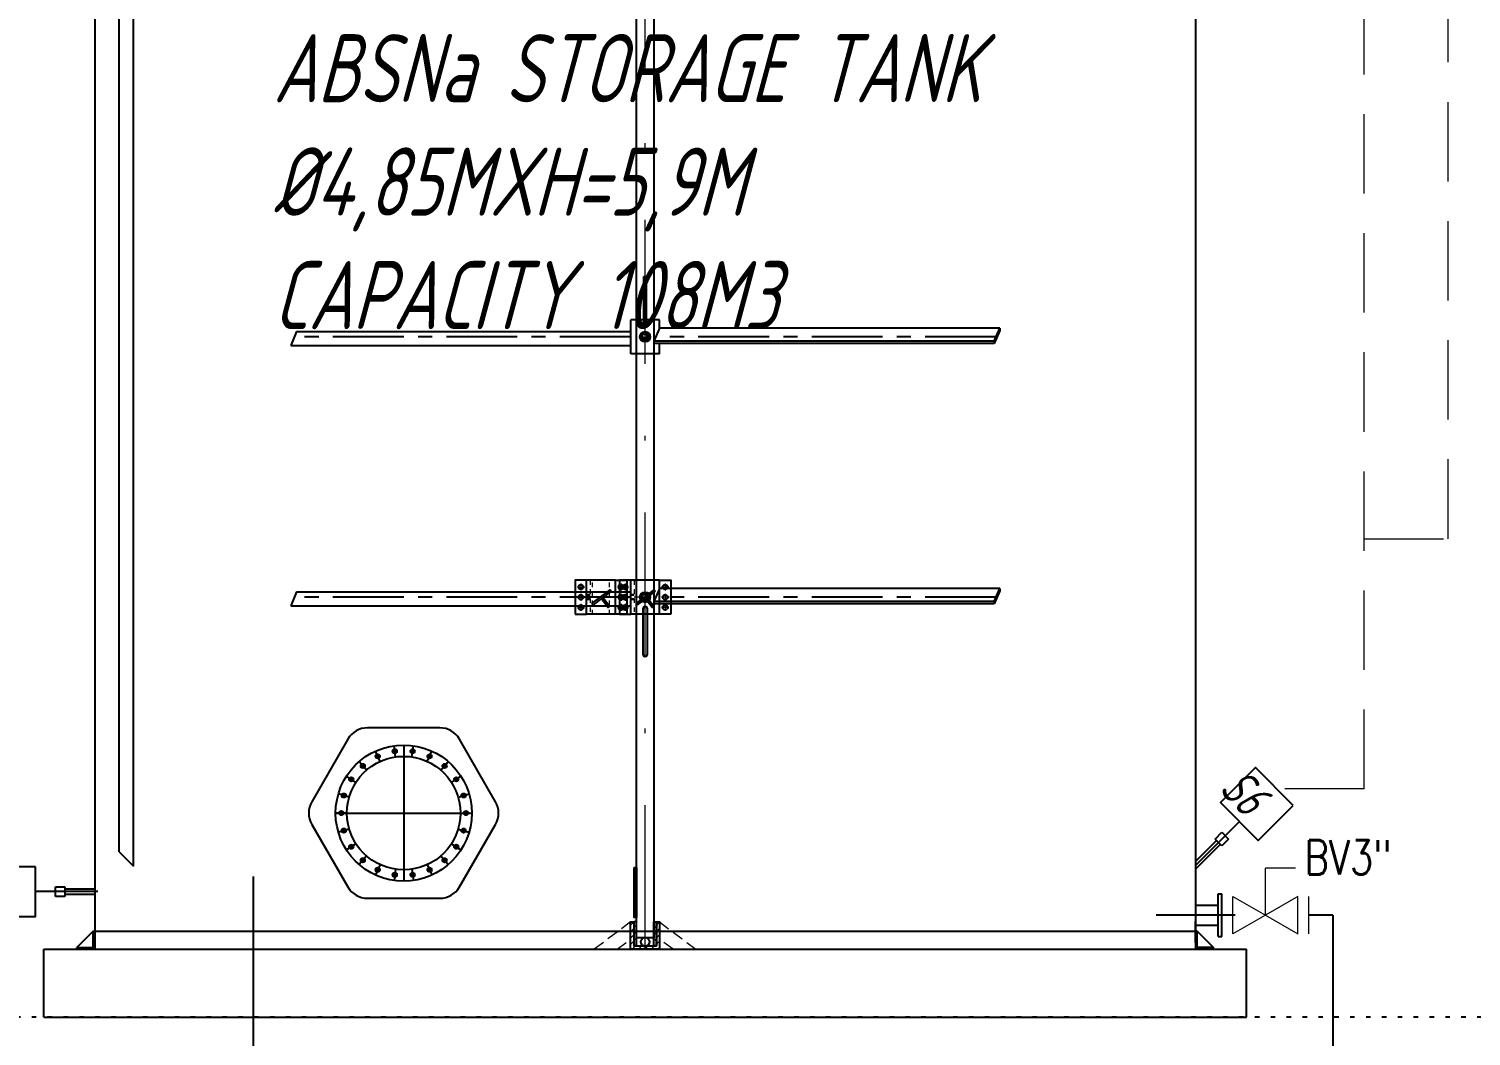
# Model space of a CAD drawing. Extents: x -29512 to 147477, y -5232 to 39709.
# Drawn here: x 140799.01 to 140830.8, y 9173.93 to 9196.13 of the extents above; entities that cross this region are included whole.
import ezdxf

# ---------------------------------------------------------------- set-up
doc = ezdxf.new("R2010")
doc.units = 0
for name, pattern in [('ASSI', [16, 10, -2, 2, -2]), ('CENTER', [2, 1.25, -0.25, 0.25, -0.25]), ('DASHDOT', [25.4, 12.7, -6.35, 0, -6.35]), ('DOTTED', [0.25, 0, -0.25]), ('HIDDEN', [0.375, 0.25, -0.125])]:
    doc.linetypes.add(name, pattern=pattern)
doc.layers.get('0').update_dxf_attribs({"linetype": 'CONTINUOUS'})
for name, color, linetype in [('blade', 32, 'CONTINUOUS'), ('Bolt', 8, 'CONTINUOUS'), ('bushing', 1, 'CONTINUOUS'), ('DIMENSION', 3, 'CONTINUOUS'), ('garis center', 4, 'CENTER'), ('HATCH', 4, 'CONTINUOUS'), ('P-707D', 7, 'CONTINUOUS'), ('PLAT', 7, 'CONTINUOUS')]:
    doc.layers.add(name, color=color, linetype=linetype)
doc.layers.add('FITTING', color=7, linetype='CONTINUOUS', lineweight=13)
doc.layers.add('TAG', color=140, linetype='CONTINUOUS', lineweight=13)
doc.styles.add('Romans100', font='romans.shx', dxfattribs={"width": 0.8, "height": 200})
doc.styles.add('STYLE4', font='isocp.shx', dxfattribs={"width": 0.8, "oblique": 15, "height": 2})

# ---------------------------------------------------------------- blocks, each defined once
blk = doc.blocks.new('blade samping')
at = {"layer": 'blade'}
for p, q in [((145662.43, 16532.93), (145659.89, 16532.93)), ((145659.89, 16529.93), (145659.89, 16532.93)), ((145662.43, 16529.93), (145662.43, 16532.93)), ((145662.43, 16529.93), (145662.43, 16532.93)), ((145662.43, 16529.93), (145659.89, 16529.93))]:
    blk.add_line(p, q, dxfattribs=at)
at = {"layer": 'blade', "linetype": 'HIDDEN', "lineweight": 9}
for p, q in [((145660.2, 16532.93), (145660.2, 16529.93)), ((145660.4, 16529.93), (145660.4, 16532.93)), ((145661.92, 16529.93), (145661.92, 16532.93)), ((145660.2, 16531.66), (145659.89, 16531.66)), ((145660.2, 16531.58), (145659.89, 16531.58)), ((145660.2, 16531.28), (145659.89, 16531.28)), ((145660.2, 16531.2), (145659.89, 16531.2))]:
    blk.add_line(p, q, dxfattribs=at)
at = {"layer": 'bushing', "color": 7, "linetype": 'CENTER', "lineweight": 9}
for p, q in [((145659.39, 16532.64), (145659.39, 16532.02)), ((145662.93, 16532.64), (145662.93, 16532.02)), ((145659.08, 16532.33), (145659.7, 16532.33)), ((145659.08, 16531.43), (145659.7, 16531.43)), ((145659.39, 16531.74), (145659.39, 16531.12)), ((145663.24, 16532.33), (145662.62, 16532.33)), ((145663.24, 16531.43), (145662.62, 16531.43)), ((145662.93, 16531.74), (145662.93, 16531.12)), ((145659.08, 16530.53), (145659.7, 16530.53)), ((145659.39, 16530.84), (145659.39, 16530.22)), ((145663.24, 16530.53), (145662.62, 16530.53)), ((145662.93, 16530.84), (145662.93, 16530.22))]:
    blk.add_line(p, q, dxfattribs=at)
at = {"layer": 'bushing', "linetype": 'CENTER', "lineweight": 5, "ltscale": 0.125}
blk.add_line((145660.61, 16531.43), (145659.48, 16531.43), dxfattribs=at)
at = {"layer": 'bushing', "color": 7}
for points in [[(145658.89, 16529.93), (145659.89, 16529.93), (145659.89, 16532.93), (145658.89, 16532.93)], [(145663.43, 16529.93), (145662.43, 16529.93), (145662.43, 16532.93), (145663.43, 16532.93)]]:
    blk.add_lwpolyline(points, close=True, dxfattribs=at)
for centre in [(145659.39, 16532.33), (145662.93, 16532.33), (145659.39, 16531.43), (145662.93, 16531.43), (145659.39, 16530.53), (145662.93, 16530.53)]:
    blk.add_circle(centre, 0.22, dxfattribs=at)
at = {"layer": 'PLAT'}
for points in [[(145660.36, 16530.89), (145661.96, 16532.09), (145662.06, 16531.96)], [(145662.06, 16531.96), (145660.46, 16530.76)], [(145661.2, 16531.32), (145661.8, 16530.52), (145661.92, 16530.61), (145661.32, 16531.41)], [(145660.46, 16530.76), (145660.36, 16530.89)]]:
    blk.add_lwpolyline(points, dxfattribs=at)
blk = doc.blocks.new('blade')
at = {"layer": 'blade'}
for p, q in [((145653.4, 16543.13), (145650.86, 16543.13)), ((145650.86, 16540.13), (145650.86, 16543.13)), ((145653.4, 16542.39), (145653.4, 16543.13)), ((145621.4, 16542.11), (145650.86, 16542.11)), ((145683.4, 16542.39), (145653.4, 16542.39)), ((145683.4, 16542.39), (145683.4, 16542.18)), ((145620.9, 16540.86), (145650.86, 16540.86)), ((145653.4, 16540.13), (145650.86, 16540.13)), ((145682.89, 16541.24), (145652.89, 16541.24)), ((145652.89, 16541.24), (145652.89, 16541.04)), ((145682.89, 16541.04), (145652.89, 16541.04)), ((145653.4, 16540.13), (145653.4, 16541.04)), ((145682.89, 16541.24), (145682.89, 16541.04))]:
    blk.add_line(p, q, dxfattribs=at)
at = {"layer": 'Bolt', "color": 0, "linetype": 'Continuous'}
blk.add_lwpolyline([(145651.96, 16541.91), (145651.8, 16541.63), (145651.96, 16541.34), (145652.29, 16541.34), (145652.46, 16541.63), (145652.29, 16541.91)], close=True, dxfattribs=at)
for radius in [0.456, 0.286]:
    blk.add_circle((145652.13, 16541.63), radius, dxfattribs=at)
at = {"layer": 'Bolt', "color": 1, "linetype": 'HIDDEN'}
blk.add_circle((145652.13, 16541.63), 0.147, dxfattribs=at)
blk.add_arc((145652.13, 16541.63), 0.219, 180, 90, dxfattribs=at)
at = {"layer": 'garis center', "ltscale": 5}
for p, q in [((145650.86, 16541.63), (145621.21, 16541.63)), ((145683.06, 16541.63), (145653.06, 16541.63))]:
    blk.add_line(p, q, dxfattribs=at)
at = {"layer": 'PLAT'}
for p, q in [((145621.4, 16542.11), (145620.9, 16540.86)), ((145653.4, 16542.39), (145652.89, 16541.24)), ((145682.89, 16541.24), (145683.4, 16542.39)), ((145683.4, 16542.18), (145682.89, 16541.04))]:
    blk.add_line(p, q, dxfattribs=at)

msp = doc.modelspace()

# ---------------------------------------------------------------- hatches: boundary and pattern name
at = {"layer": 'DIMENSION', "lineweight": 9}
h = msp.add_hatch(dxfattribs=at)
h.set_pattern_fill('ANSI31', scale=0.03125, style=0)
h.set_pattern_definition([(45, (104371.6281, 5049.63054), (-0.07015825095, 0.07015825095), [])])
h.paths.add_polyline_path([(140812.9099, 9176.2432), (140812.8415, 9176.2432), (140812.8415, 9175.9157), (140812.6444, 9175.9157), (140812.6194, 9175.9107, -0.0296497), (140812.6084, 9175.9085), (140812.5944, 9175.9057), (140812.5944, 9175.8432), (140812.9099, 9175.8432)])
h.paths.add_polyline_path([(140812.9099, 9176.4432), (140812.8415, 9176.4432), (140812.8415, 9176.2432), (140812.9099, 9176.2432)])
h.paths.add_polyline_path([(140812.3474, 9176.4432), (140812.2749, 9176.4432), (140812.2749, 9176.2432), (140812.3474, 9176.2432)])
h.paths.add_polyline_path([(140812.3474, 9176.2432), (140812.2749, 9176.2432), (140812.2749, 9175.8432), (140812.5944, 9175.8432), (140812.5944, 9175.9057), (140812.5444, 9175.9157), (140812.3474, 9175.9157)])
at = {"layer": 'DIMENSION', "lineweight": 5}
h = msp.add_hatch(dxfattribs=at)
h.set_pattern_fill('ANSI31', color=1, scale=0.03125, angle=90, style=0)
h.set_pattern_definition([(135, (104371.6281, 5049.63054), (-0.07015825095, -0.07015825095), [])])
h.paths.add_polyline_path([(140812.8415, 9176.4432), (140812.7849, 9176.4432), (140812.7849, 9176.2432), (140812.8415, 9176.2432)])
h.paths.add_polyline_path([(140812.4039, 9176.4432), (140812.3474, 9176.4432), (140812.3474, 9176.2432), (140812.4039, 9176.2432)])
h.paths.add_polyline_path([(140812.4039, 9176.2432), (140812.3474, 9176.2432), (140812.3474, 9175.9157), (140812.4039, 9175.9157)])
h.paths.add_polyline_path([(140812.8415, 9176.2432), (140812.7849, 9176.2432), (140812.7849, 9175.9157), (140812.8415, 9175.9157)])

# ---------------------------------------------------------------- linework, layer by layer
at = {"color": 7, "lineweight": 20}
for p in [(140826.2606, 9176.5932), (140826.9261, 9177.6281)]:
    msp.add_line(p, (140826.2606, 9177.6281), dxfattribs=at)
at = {"layer": 'bushing', "color": 7}
for points in [[(140812.5694, 9190.6699), (140812.6194, 9190.6699), (140812.6194, 9189.5699), (140812.5694, 9189.5699)], [(140812.5694, 9189.6199), (140812.6194, 9189.6199), (140812.6194, 9190.6199), (140812.5694, 9190.6199)], [(140812.3539, 9177.6399), (140812.4039, 9177.6399), (140812.4039, 9176.5399), (140812.3539, 9176.5399)], [(140812.3539, 9176.5899), (140812.4039, 9176.5899), (140812.4039, 9177.5899), (140812.3539, 9177.5899)]]:
    msp.add_lwpolyline(points, close=True, dxfattribs=at)
msp.add_lwpolyline([(140812.5444, 9182.3449, 1), (140812.6444, 9182.3449), (140812.6444, 9183.3449, 1), (140812.5444, 9183.3449)], format="xyb", close=True, dxfattribs=at)
at = {"layer": 'DIMENSION', "color": 4, "linetype": 'HIDDEN', "lineweight": 13, "ltscale": 7}
for p, q in [((140830.2917, 9184.8896), (140830.2917, 9216.6099)), ((140828.4367, 9179.3737), (140828.4367, 9202.3929)), ((140828.4367, 9184.8896), (140830.2917, 9184.8896)), ((140828.4367, 9179.3737), (140826.5143, 9179.3737))]:
    msp.add_line(p, q, dxfattribs=at)
at = {"layer": 'DIMENSION', "color": 3, "lineweight": 25}
for p, q in [((140800.4694, 9204.8032), (140800.4694, 9175.8432)), ((140824.7194, 9204.8032), (140824.7194, 9175.8432))]:
    msp.add_line(p, q, dxfattribs=at)
at = {"layer": 'DIMENSION', "color": 1}
for p, q in [((140808.0709, 9180.7224), (140806.4784, 9180.7224)), ((140806.0454, 9180.4724), (140805.2491, 9179.0932)), ((140806.7554, 9179.9802), (140806.6515, 9180.2076)), ((140807.126, 9180.2109), (140807.032, 9180.1974)), ((140807.0968, 9180.0804), (140807.0612, 9180.3279)), ((140807.0722, 9180.2512), (140807.0857, 9180.1572)), ((140807.2747, 9180.3432), (140807.2747, 9177.3432)), ((140807.5174, 9180.1974), (140807.4233, 9180.2109)), ((140807.4526, 9180.0804), (140807.4881, 9180.3279)), ((140807.4771, 9180.2512), (140807.4636, 9180.1572)), ((140807.7939, 9179.9802), (140807.8978, 9180.2076)), ((140809.3002, 9179.0932), (140808.504, 9180.4724)), ((140806.4561, 9179.7879), (140806.2924, 9179.9768)), ((140806.4101, 9179.9134), (140806.3383, 9179.8512)), ((140806.3431, 9179.9182), (140806.4053, 9179.8464)), ((140806.7467, 9180.1136), (140806.6603, 9180.0742)), ((140806.6837, 9180.1371), (140806.7232, 9180.0507)), ((140807.8891, 9180.0742), (140807.8027, 9180.1136)), ((140807.8656, 9180.1371), (140807.8261, 9180.0507)), ((140808.0932, 9179.7879), (140808.257, 9179.9768)), ((140808.211, 9179.8512), (140808.1392, 9179.9134)), ((140808.2062, 9179.9182), (140808.144, 9179.8464)), ((140806.2231, 9179.519), (140806.0128, 9179.6541)), ((140806.078, 9179.6122), (140806.1579, 9179.5609)), ((140806.1436, 9179.6265), (140806.0923, 9179.5466)), ((140808.3262, 9179.519), (140808.5365, 9179.6541)), ((140808.4714, 9179.6122), (140808.3914, 9179.5609)), ((140808.4571, 9179.5466), (140808.4057, 9179.6265)), ((140806.0753, 9179.1953), (140805.8354, 9179.2658)), ((140805.9687, 9179.2761), (140805.942, 9179.185)), ((140808.474, 9179.1953), (140808.7139, 9179.2658)), ((140808.6074, 9179.185), (140808.5806, 9179.2761)), ((140805.9098, 9179.2439), (140806.0009, 9179.2172)), ((140808.6395, 9179.2439), (140808.5484, 9179.2172)), ((140806.0247, 9178.8432), (140805.7747, 9178.8432)), ((140805.7747, 9178.8432), (140808.7747, 9178.8432)), ((140805.8522, 9178.8432), (140805.9472, 9178.8432)), ((140805.8997, 9178.8907), (140805.8997, 9178.7957)), ((140808.5247, 9178.8432), (140808.7747, 9178.8432)), ((140808.6972, 9178.8432), (140808.6022, 9178.8432)), ((140808.6497, 9178.7957), (140808.6497, 9178.8907)), ((140805.2491, 9178.5932), (140806.0454, 9177.214)), ((140806.0753, 9178.491), (140805.8354, 9178.4206)), ((140805.9098, 9178.4424), (140806.0009, 9178.4692)), ((140805.942, 9178.5014), (140805.9687, 9178.4102)), ((140808.474, 9178.491), (140808.7139, 9178.4206)), ((140808.504, 9177.214), (140809.3002, 9178.5932)), ((140808.6395, 9178.4424), (140808.5484, 9178.4692)), ((140808.5806, 9178.4102), (140808.6074, 9178.5014)), ((140806.2231, 9178.1674), (140806.0128, 9178.0322)), ((140806.078, 9178.0741), (140806.1579, 9178.1255)), ((140806.0923, 9178.1397), (140806.1436, 9178.0598)), ((140808.3262, 9178.1674), (140808.5365, 9178.0322)), ((140808.4714, 9178.0741), (140808.3914, 9178.1255)), ((140808.4057, 9178.0598), (140808.4571, 9178.1397)), ((140806.4561, 9177.8985), (140806.2924, 9177.7095)), ((140806.3383, 9177.8351), (140806.4101, 9177.7729)), ((140806.3431, 9177.7681), (140806.4053, 9177.8399)), ((140806.7554, 9177.7061), (140806.6515, 9177.4787)), ((140807.7939, 9177.7061), (140807.8978, 9177.4787)), ((140808.0932, 9177.8985), (140808.257, 9177.7095)), ((140808.1392, 9177.7729), (140808.211, 9177.8351)), ((140808.2062, 9177.7681), (140808.144, 9177.8399)), ((140806.6603, 9177.6122), (140806.7467, 9177.5727)), ((140806.6837, 9177.5492), (140806.7232, 9177.6356)), ((140807.032, 9177.4889), (140807.126, 9177.4754)), ((140807.0968, 9177.6059), (140807.0612, 9177.3584)), ((140807.0722, 9177.4352), (140807.0857, 9177.5292)), ((140807.4233, 9177.4754), (140807.5174, 9177.4889)), ((140807.4526, 9177.6059), (140807.4881, 9177.3584)), ((140807.4771, 9177.4352), (140807.4636, 9177.5292)), ((140807.8027, 9177.5727), (140807.8891, 9177.6122)), ((140807.8656, 9177.5492), (140807.8261, 9177.6356)), ((140806.4784, 9176.964), (140808.0709, 9176.964))]:
    msp.add_line(p, q, dxfattribs=at)
at = {"layer": 'DIMENSION', "color": 0, "linetype": 'ByBlock', "ltscale": 0.5}
msp.add_line((140803.9548, 9177.4464), (140803.9548, 9173.0922), dxfattribs=at)
at = {"layer": 'DIMENSION', "color": 7}
for p, q in [((140825.2194, 9176.1207), (140825.2194, 9177.0657)), ((140825.2194, 9177.0657), (140825.2994, 9177.0657)), ((140825.2994, 9176.1207), (140825.2994, 9177.0657)), ((140824.7194, 9175.9819), (140824.7194, 9176.4544)), ((140825.2194, 9176.1207), (140825.2994, 9176.1207)), ((140799.3444, 9174.3432), (140799.3444, 9175.8432)), ((140799.3444, 9175.8432), (140825.8444, 9175.8432)), ((140825.8444, 9174.3432), (140825.8444, 9175.8432)), ((140799.3444, 9174.3432), (140825.8444, 9174.3432))]:
    msp.add_line(p, q, dxfattribs=at)
at = {"layer": 'DIMENSION', "color": 7, "linetype": 'ByBlock', "ltscale": 5}
for p, q in [((140824.7194, 9176.8157), (140825.2194, 9176.8157)), ((140824.7194, 9176.3707), (140825.2194, 9176.3707))]:
    msp.add_line(p, q, dxfattribs=at)
at = {"layer": 'DIMENSION', "color": 1, "linetype": 'CENTER', "ltscale": 2}
msp.add_line((140825.5977, 9176.5932), (140823.8532, 9176.5932), dxfattribs=at)
at = {"layer": 'DIMENSION', "color": 6}
for p, q in [((140800.4294, 9176.2432), (140800.0694, 9175.8832)), ((140800.4294, 9176.2432), (140800.4694, 9176.2432)), ((140800.4294, 9175.8832), (140800.4294, 9176.2432)), ((140800.4294, 9176.2432), (140800.4694, 9176.2432)), ((140800.4694, 9176.2432), (140824.7194, 9176.2432)), ((140800.4694, 9175.8432), (140800.4694, 9176.2432)), ((140824.7594, 9176.2432), (140824.7194, 9176.2432)), ((140824.7594, 9176.2432), (140824.7194, 9176.2432)), ((140824.7594, 9176.2432), (140825.1194, 9175.8832)), ((140824.7594, 9175.8832), (140824.7594, 9176.2432)), ((140800.0694, 9175.8432), (140800.0694, 9175.8832)), ((140800.0694, 9175.8832), (140800.4294, 9175.8832)), ((140800.0694, 9175.8432), (140800.4694, 9175.8432)), ((140825.1194, 9175.8432), (140824.7194, 9175.8432)), ((140825.1194, 9175.8832), (140824.7594, 9175.8832)), ((140825.1194, 9175.8432), (140825.1194, 9175.8832))]:
    msp.add_line(p, q, dxfattribs=at)
at = {"layer": 'DIMENSION', "color": 2}
for points in [[(140812.7849, 9204.5049), (140812.7849, 9176.0899), (140812.4039, 9176.0899), (140812.4039, 9204.5049)], [(140812.6444, 9176.0899), (140812.5944, 9176.0999), (140812.5444, 9176.0899)]]:
    msp.add_lwpolyline(points, dxfattribs=at)
at = {"layer": 'DIMENSION', "color": 3, "linetype": 'ByBlock', "ltscale": 0.5}
for points in [[(140826.8765, 9179.0115), (140826.0415, 9179.8466), (140825.2702, 9179.0753), (140826.1052, 9178.2402)], [(140799.1592, 9177.6567), (140797.9782, 9177.6567), (140797.9782, 9176.5659), (140799.1592, 9176.5659)]]:
    msp.add_lwpolyline(points, close=True, dxfattribs=at)
at = {"layer": 'DIMENSION', "color": 6, "linetype": 'HIDDEN', "lineweight": 13}
for points in [[(140812.2749, 9176.4432), (140811.4749, 9175.8432), (140811.9749, 9175.8432), (140812.2749, 9176.0682), (140812.2749, 9176.4432)], [(140812.9099, 9176.4432), (140813.7099, 9175.8432)], [(140812.9099, 9176.4432), (140813.7099, 9175.8432), (140813.2099, 9175.8432), (140812.9099, 9176.0682), (140812.9099, 9176.4432)]]:
    msp.add_lwpolyline(points, dxfattribs=at)
at = {"layer": 'DIMENSION', "color": 7}
for points in [[(140812.5944, 9175.9057), (140812.6444, 9175.9157), (140812.8415, 9175.9157), (140812.8415, 9176.4432), (140812.9099, 9176.4432), (140812.9099, 9175.8432), (140812.2749, 9175.8432), (140812.2749, 9176.4432), (140812.3474, 9176.4432), (140812.3474, 9175.9157), (140812.5444, 9175.9157)], [(140812.3474, 9175.9157), (140812.4039, 9175.9157), (140812.4039, 9176.4432), (140812.3474, 9176.4432)], [(140812.8415, 9175.9157), (140812.7849, 9175.9157), (140812.7849, 9176.4432), (140812.8415, 9176.4432)]]:
    msp.add_lwpolyline(points, close=True, dxfattribs=at)
for centre, radius in [((140807.2747, 9178.8432), 1.5), ((140807.079, 9180.2042), 0.0475), ((140807.4703, 9180.2042), 0.0475), ((140807.2747, 9178.8432), 1.25), ((140806.3742, 9179.8823), 0.0475), ((140806.7035, 9180.0939), 0.0475), ((140807.8459, 9180.0939), 0.0475), ((140808.1751, 9179.8823), 0.0475), ((140806.1179, 9179.5866), 0.0475), ((140808.4314, 9179.5866), 0.0475), ((140805.9554, 9179.2306), 0.0475), ((140808.594, 9179.2306), 0.0475), ((140805.8997, 9178.8432), 0.0475), ((140808.6497, 9178.8432), 0.0475), ((140805.9554, 9178.4558), 0.0475), ((140808.594, 9178.4558), 0.0475), ((140806.1179, 9178.0998), 0.0475), ((140808.4314, 9178.0998), 0.0475), ((140806.3742, 9177.804), 0.0475), ((140808.1751, 9177.804), 0.0475), ((140806.7035, 9177.5924), 0.0475), ((140807.079, 9177.4822), 0.0475), ((140807.4703, 9177.4822), 0.0475), ((140807.8459, 9177.5924), 0.0475), ((140812.5953, 9176.0028), 0.0953)]:
    msp.add_circle(centre, radius, dxfattribs=at)
at = {"layer": 'DIMENSION', "color": 1}
for centre, start, end in [((140806.4784, 9180.2224), 90, 150), ((140808.0709, 9180.2224), 30, 90), ((140805.6821, 9178.8432), 150, 210), ((140808.8672, 9178.8432), 330, 30), ((140806.4784, 9177.464), 210, 270), ((140808.0709, 9177.464), 270, 330)]:
    msp.add_arc(centre, 0.5, start, end, dxfattribs=at)
at = {"layer": 'FITTING', "lineweight": 20}
msp.add_line((140827.2218, 9176.181), (140827.2218, 9177.0053), dxfattribs=at)
for points in [[(140826.2606, 9176.5932), (140825.5468, 9176.181), (140825.5468, 9177.0053)], [(140826.2606, 9176.5932), (140826.9745, 9176.181), (140826.9745, 9177.0053)]]:
    msp.add_lwpolyline(points, close=True, dxfattribs=at)
at = {"layer": 'garis center', "linetype": 'DASHDOT', "lineweight": 9, "ltscale": 0.25}
msp.add_line((140812.5944, 9175.8432), (140812.5944, 9205.5166), dxfattribs=at)
at = {"layer": 'HATCH', "color": 7}
msp.add_line((140801.0059, 9177.9862), (140801.3184, 9177.6736), dxfattribs=at)
at = {"layer": 'HATCH', "color": 7, "linetype": 'DOTTED'}
msp.add_line((140836.2787, 9174.3432), (140711.6438, 9174.3432), dxfattribs=at)
at = {"layer": 'P-707D', "linetype": 'Continuous'}
for p, q in [((140801.0059, 9177.9862), (140801.0068, 9206.2177)), ((140801.3184, 9177.6736), (140801.3193, 9206.2177)), ((140825.1541, 9178.2714), (140825.3014, 9178.4188)), ((140825.3014, 9178.4188), (140825.4487, 9178.2714)), ((140825.186, 9178.2395), (140824.7194, 9177.773)), ((140825.2695, 9178.156), (140824.7194, 9177.606)), ((140825.3014, 9178.1241), (140825.1541, 9178.2714)), ((140825.4487, 9178.2714), (140825.3014, 9178.1241)), ((140799.6013, 9177.0072), (140799.6013, 9177.2155)), ((140799.6013, 9177.2155), (140799.8096, 9177.2155)), ((140799.8096, 9177.2155), (140799.8096, 9177.0072)), ((140799.8096, 9177.1704), (140800.4694, 9177.1704)), ((140799.8096, 9177.0523), (140800.4694, 9177.0523)), ((140799.8096, 9177.0072), (140799.6013, 9177.0072))]:
    msp.add_line(p, q, dxfattribs=at)
at = {"layer": 'P-707D', "color": 1, "linetype": 'ASSI'}
for p, q in [((140824.7194, 9177.6895), (140825.6877, 9178.6577)), ((140800.5365, 9177.1113), (140799.1592, 9177.1113))]:
    msp.add_line(p, q, dxfattribs=at)
at = {"layer": 'P-707D', "color": 1, "lineweight": 25}
for q in [(140827.2218, 9176.5932), (140827.748, 9160.0157)]:
    msp.add_line((140827.748, 9176.5932), q, dxfattribs=at)

# ---------------------------------------------------------------- block references
at = {"layer": 'DIMENSION', "color": 7, "xscale": 0.25, "yscale": 0.25, "zscale": 0.25}
for name, p in [('blade', (104399.5624, 5053.9328)), ('blade', (104399.5624, 5048.1938)), ('blade samping', (104396.3312, 5050.743)), ('blade samping', (104397.3038, 5050.743))]:
    msp.add_blockref(name, p, dxfattribs=at)

# ---------------------------------------------------------------- texts
at = {"layer": 'DIMENSION', "color": 6, "insert": (140804.398, 9196.0102), "char_height": 1.5, "attachment_point": 1, "style": 'STYLE4'}
msp.add_mtext('ABSNa STORAGE TANK\\P%%C4,85MXH=5,9M\\PCAPACITY 108M3', dxfattribs=at)
at = {"layer": 'DIMENSION', "color": 6, "insert": (140826.371, 9179.294), "char_height": 0.78681, "attachment_point": 3, "rotation": 315, "style": 'STYLE4'}
msp.add_mtext('S6', dxfattribs=at)
at = {"layer": 'TAG', "color": 6, "lineweight": 20, "insert": (140828.0873, 9177.8676), "char_height": 0.75, "width": 7.302947, "attachment_point": 5, "style": 'Romans100'}
msp.add_mtext('{BV3"}', dxfattribs=at)

doc.saveas('drawing.dxf')
